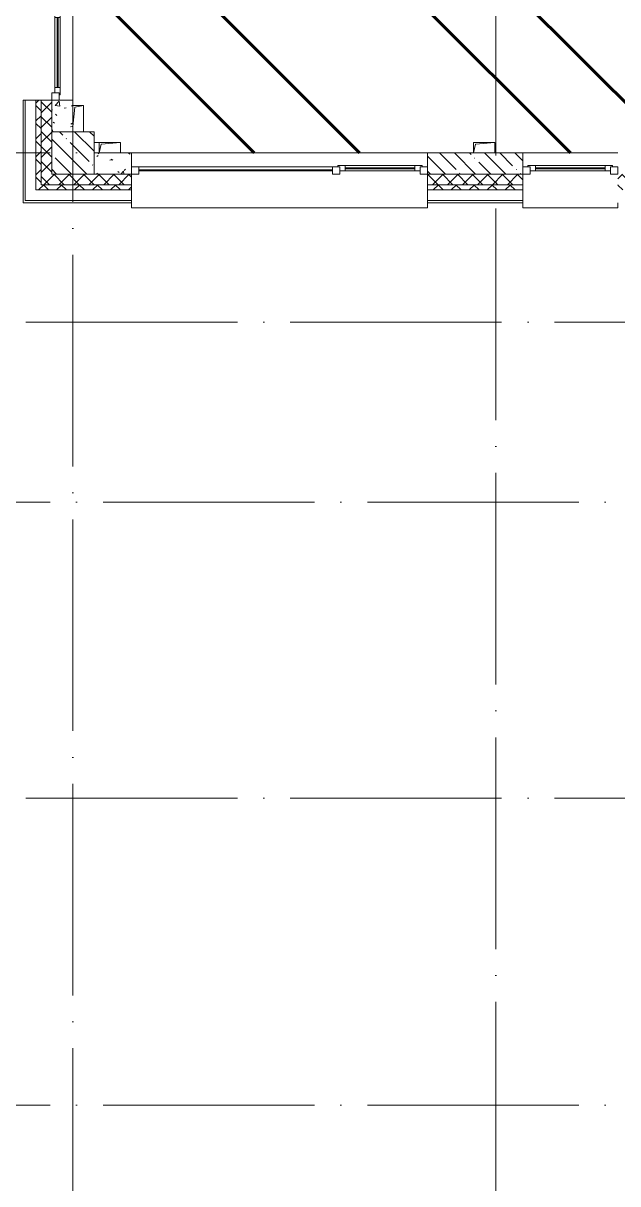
# Model space of a CAD drawing. Header units: millimetres. Extents: x -68946 to 288321, y -402657 to 324925.
# Drawn here: x 132483 to 138108, y -249075 to -238104 of the extents above; entities that cross this region are included whole.
import ezdxf

# ---------------------------------------------------------------- set-up
doc = ezdxf.new("R2010")
doc.units = ezdxf.units.MM
doc.linetypes.add('ADSK_Линия сетки', pattern=[2500, 2000, -250, 0, -250])
for name, color, linetype, lineweight in [('3.4) ПТ-1.2      4 вып', 1, 'Continuous', 60), ('A-DETL-GENF-OTLN', 250, 'Continuous', 5), ('A-FLOR-____-OTLN', 192, 'Continuous', 9), ('A-GLAZ-____-MCUT', 250, 'Continuous', 9), ('A-GLAZ-____-OTLN', 250, 'Continuous', 5), ('A-WALL-____-MCUT', 250, 'Continuous', 13), ('A-WALL-____-PATT', 250, 'Continuous', 13), ('A-WALL-FNSH-MCUT', 250, 'Continuous', 13), ('I-WALL-____-OTLN', 250, 'Continuous', 9), ('S-COLS-____-MCUT', 250, 'Continuous', 25), ('S-COLS-____-OTLN', 250, 'Continuous', 9), ('S-GRID-____-OTLN', 250, 'Continuous', 9)]:
    doc.layers.add(name, color=color, linetype=linetype, lineweight=lineweight)
pattern_1 = [(135, (28052.9, -258555.93), (-84.85281, -84.85281), []), (225, (28052.9, -258555.93), (84.85281, -84.85281), [])]
pattern_2 = [(45, (28052.91, -258555.93), (-70.71068, 70.71068), []), (135, (28052.91, -258555.93), (-70.71068, -70.71068), [])]
pattern_3 = [(135, (28052.9, -258555.93), (-142.5612, -142.5612), []), (135, (28195.47, -258555.93), (-142.5612, -142.5612), [252.016, -50.403, 3.353, -47.05])]
pattern_4 = [(50, (28052.9, -258555.93), (364.3679, -31.8783), [38.1, -419.1]), (355, (28052.9, -258555.93), (-70.4859, 382.1133), [30.48, -335.28]), (100.451, (28083.27, -258558.6), (293.885, 350.2334), [32.38, -356.18]), (46.184, (28052.9, -258454.33), (542.1585, -84.0858), [57.15, -628.65]), (96.636, (28098.1, -258461.34), (474.805, 494.8554), [48.57, -534.27]), (351.184, (28052.9, -258454.33), (474.8102, 494.85), [45.72, -502.92]), (21, (28103.7, -258479.73), (303.2285, -204.5305), [38.1, -419.1]), (326, (28103.7, -258479.73), (123.6039, 368.376), [30.48, -335.28]), (71.451, (28128.97, -258496.77), (426.8341, 163.8427), [32.38, -356.18]), (37.5, (28052.9, -258555.93), (6.17665, 169.11015), [16.764, -314.452, 16.764, -323.596, -336.55]), (37.5, (28052.9, -258555.93), (6.17665, 169.11015), [-671.576, 16.764, -319.786]), (7.5, (28052.9, -258555.93), (133.63888, 200.3615), [16.764, -177.292, 16.764, -306.832, -128.27]), (7.5, (28052.9, -258555.93), (133.63888, 200.3615), [-517.652, 16.764, -111.506]), (327.5, (27939.62, -258555.93), (271.18182, -11.45836), [16.764, -110.236, 16.764, -379.476, -525.78]), (327.5, (27939.62, -258555.93), (271.18182, -11.45836), [-523.24, 16.764, -509.016]), (317.5, (27888.82, -258555.93), (296.2585, 50.85285), [16.764, -148.336, 16.764, -246.38, -373.38]), (317.5, (27888.82, -258555.93), (296.2585, 50.85285), [-428.244, 16.764, -356.616])]

# ---------------------------------------------------------------- blocks, each defined once
blk = doc.blocks.new('Окно_СКБ_2Ст1 - Окно_СКБ_2Ст_2800_ОК11Л-29018704-АР1_Маркировочный план 3 этажа секция 2_3')
at = {"layer": 'A-GLAZ-____-MCUT'}
for p, q in [((-1400, -195), (-1400, -125)), ((-1400, -125), (-1330, -125)), ((-1330, -195), (-1400, -195)), ((-1330, -195), (-1350, -195)), ((-1350, -195), (-1350, -205)), ((-1350, -205), (-550, -205)), ((-550, -205), (-1350, -205)), ((-1330, -125), (-1330, -195)), ((-570, -155), (-1330, -155)), ((-1330, -155), (-1330, -195)), ((-1280, -205), (-1280, -155)), ((-620, -205), (-620, -155)), ((-570, -195), (-570, -125)), ((-570, -125), (-500, -125)), ((-570, -195), (-570, -155)), ((-500, -195), (-570, -195)), ((-550, -195), (-570, -195)), ((-550, -205), (-550, -195)), ((-500, -125), (-500, -195)), ((1330, -195), (1330, -125)), ((1330, -125), (1400, -125)), ((1400, -195), (1330, -195)), ((1400, -125), (1400, -195))]:
    blk.add_line(p, q, dxfattribs=at)
at = {"layer": 'A-GLAZ-____-MCUT', "lineweight": 5}
for p, q in [((-1280, -175), (-620, -175)), ((-620, -185), (-1280, -185)), ((1330, -155), (-500, -155)), ((1330, -165), (-500, -165))]:
    blk.add_line(p, q, dxfattribs=at)
at = {"layer": 'A-GLAZ-____-OTLN'}
for p, q in [((-1400, -195), (-1350, -195)), ((-550, -195), (1400, -195))]:
    blk.add_line(p, q, dxfattribs=at)
blk = doc.blocks.new('Окно_СКБ_1Ст1 - 120_Окно_СКБ_1Ст_900_ОК3л-29018696-АР1_Маркировочный план 3 этажа секция 2_3')
at = {"layer": 'A-GLAZ-____-MCUT'}
for p, q in [((-450, -195), (-450, -125)), ((-450, -125), (-380, -125)), ((-380, -195), (-450, -195)), ((-380, -195), (-400, -195)), ((-400, -195), (-400, -205)), ((-400, -205), (400, -205)), ((400, -205), (-400, -205)), ((-380, -125), (-380, -195)), ((380, -155), (-380, -155)), ((-380, -155), (-380, -195)), ((-330, -205), (-330, -155)), ((330, -205), (330, -155)), ((380, -195), (380, -125)), ((380, -125), (450, -125)), ((380, -195), (380, -155)), ((450, -195), (380, -195)), ((400, -195), (380, -195)), ((400, -205), (400, -195)), ((450, -125), (450, -195))]:
    blk.add_line(p, q, dxfattribs=at)
at = {"layer": 'A-GLAZ-____-MCUT', "lineweight": 5}
for p, q in [((-330, -175), (330, -175)), ((330, -185), (-330, -185))]:
    blk.add_line(p, q, dxfattribs=at)
at = {"layer": 'A-GLAZ-____-OTLN'}
for p, q in [((-450, -195), (-400, -195)), ((400, -195), (450, -195))]:
    blk.add_line(p, q, dxfattribs=at)
blk = doc.blocks.new('WNW_Отлив1 - Отлив_металлический 2-28596055-АР1_Маркировочный план 3 этажа секция 2_3')
at = {"layer": 'A-GLAZ-____-OTLN'}
for p, q in [((450, 320), (-450, 320)), ((-450, 320), (-450, 270)), ((450, 270), (450, 320))]:
    blk.add_line(p, q, dxfattribs=at)
blk = doc.blocks.new('WNW_Отлив1 - Отлив_металлический 2-28596384-АР1_Маркировочный план 3 этажа секция 2_3')
at = {"layer": 'A-GLAZ-____-OTLN'}
for p, q in [((1400, 320), (-1400, 320)), ((-1400, 320), (-1400, 270)), ((1400, 270), (1400, 320))]:
    blk.add_line(p, q, dxfattribs=at)
blk = doc.blocks.new('BSC_Колонна _Прямоугольная - 400x400-V138-АР1_Маркировочный план 3 этажа секция 2_3')
at = {"layer": 'S-COLS-____-OTLN', "lineweight": 5}
h = blk.add_hatch(dxfattribs=at)
h.set_pattern_fill('FP_114', color=256, style=0, pattern_type=2)
h.set_pattern_definition([(135, (-104900, -19225), (-142.56192, -142.56192), []), (135, (-104757.44, -19225), (-142.56192, -142.56192), [252.016, -50.403, 3.353, -47.05])])
h.paths.add_polyline_path([(0, -200), (200, -200), (200, 200), (-200, 200), (-200, -200)])
at = {"layer": 'S-COLS-____-MCUT', "lineweight": 5}
for p, q in [((200, 200), (-200, 200)), ((-200, 200), (-200, -200)), ((200, -200), (200, 200)), ((-200, -200), (200, -200))]:
    blk.add_line(p, q, dxfattribs=at)
blk = doc.blocks.new('_Wn_-As_OpeningMEP_floor__Rectangular - _Wn_-As_OpeningMEP_floor__Rectangular-39137523-АР1_Маркировочный план 3 этажа секция 2_3')
at = {"layer": 'A-DETL-GENF-OTLN', "lineweight": 5}
for p, q in [((-50, -50), (-32, 132)), ((-32, 132), (50, 150))]:
    blk.add_line(p, q, dxfattribs=at)
blk = doc.blocks.new('_Wn_-As_OpeningMEP_floor__Rectangular - _Wn_-As_OpeningMEP_floor__Rectangular-V148-АР1_Маркировочный план 3 этажа секция 2_3')
at = {"layer": 'A-DETL-GENF-OTLN', "lineweight": 5}
for p, q in [((-100, 0), (-82, 82)), ((-82, 82), (100, 100))]:
    blk.add_line(p, q, dxfattribs=at)

msp = doc.modelspace()

# ---------------------------------------------------------------- hatches: boundary and pattern name
at = {"layer": '3.4) ПТ-1.2      4 вып'}
h = msp.add_hatch(dxfattribs=at)
h.set_pattern_fill('ANSI32', color=256, scale=222, angle=90)
h.paths.add_polyline_path([(141452.9057, -222880.9286), (132952.9057, -222880.9286), (132952.9057, -239330.9286), (141452.9057, -239330.9286)])
at = {"layer": 'A-WALL-____-PATT', "lineweight": 15}
h = msp.add_hatch(dxfattribs=at)
h.set_pattern_fill('FP_49', color=256, style=0, pattern_type=2)
h.set_pattern_definition(pattern_2)
h.paths.add_polyline_path([(132652.9063, -239530.9286), (132752.9057, -239530.9136), (132752.9063, -238830.9286), (132652.9063, -238830.9286), (132652.9063, -239527.8881)])
h.paths.add_polyline_path([(132690.5692, -237930.9286), (132752.9063, -237930.9286), (132752.9063, -237030.9286), (132652.9063, -237030.9286), (132652.9063, -237930.9286)])
h.paths.add_polyline_path([(132652.9063, -236130.9286), (132752.9057, -236130.9286), (132752.8838, -232330.8914), (132652.9063, -232430.8689), (132652.9063, -235430.8689)])
h = msp.add_hatch(dxfattribs=at)
h.set_pattern_fill('FP_48', color=256, style=0, pattern_type=2)
h.set_pattern_definition(pattern_1)
h.paths.add_polyline_path([(132652.9063, -239630.9286), (132652.9063, -238830.9286), (132602.9063, -238830.9286), (132602.9063, -239630.9286)])
h.paths.add_polyline_path([(132652.9063, -237930.9286), (132652.9063, -237030.9286), (132602.9063, -237030.9286), (132602.9063, -237930.9286)])
h.paths.add_polyline_path([(132652.9063, -236130.9286), (132652.9063, -232430.8689), (132602.9063, -232480.8689), (132602.9063, -236130.9286), (132620.4399, -236130.9286)])
h = msp.add_hatch(dxfattribs=at)
h.set_pattern_fill('FP_124', color=256, style=0, pattern_type=2)
h.set_pattern_definition(pattern_4)
h.paths.add_polyline_path([(132764.0174, -239130.9286), (132952.9063, -239130.9286), (132952.9063, -238830.9286), (132752.9063, -238830.9286), (132752.9063, -239130.9286)])
h.paths.add_polyline_path([(132952.9063, -237930.9286), (132952.9063, -237030.9286), (132752.9063, -237030.9286), (132752.9063, -237930.9286), (132797.3506, -237930.9286)])
h.paths.add_polyline_path([(132858.4614, -235730.9286), (132952.9063, -235730.9286), (132952.9063, -235430.8689), (132752.9063, -235430.8689), (132752.9063, -235730.9286), (132762.9083, -235730.9286)])
h = msp.add_hatch(dxfattribs=at)
h.set_pattern_fill('FP_124', color=256, style=0, pattern_type=2)
h.set_pattern_definition(pattern_4)
h.paths.add_polyline_path([(133152.9063, -239530.9286), (133507.9057, -239530.9286), (133507.9057, -239330.9286), (133152.9063, -239330.9883), (133152.9063, -239511.8377)])
h = msp.add_hatch(dxfattribs=at)
h.set_pattern_fill('FP_19', color=256, style=0, pattern_type=2)
h.set_pattern_definition(pattern_3)
h.paths.add_polyline_path([(136344.6209, -239530.9883), (137207.9057, -239530.9286), (137207.9057, -239330.9883), (136307.8838, -239330.9883), (136307.9057, -239530.9883)])
h = msp.add_hatch(dxfattribs=at)
h.set_pattern_fill('FP_19', color=256, style=0, pattern_type=2)
h.set_pattern_definition(pattern_3)
h.paths.add_polyline_path([(137207.9057, -239330.9883), (137207.9057, -239330.9286), (137020.4224, -239330.9883)])
h = msp.add_hatch(dxfattribs=at)
h.set_pattern_fill('FP_49', color=256, style=0, pattern_type=2)
h.set_pattern_definition(pattern_2)
h.paths.add_polyline_path([(141632.9063, -239630.9286), (141802.9063, -239630.9286), (141802.9063, -239534.9286), (141632.9063, -239534.9286), (141632.9063, -239530.9286), (140007.9057, -239530.9286), (140007.9057, -239630.9286)])
h.paths.add_polyline_path([(138107.9057, -239630.9286), (139107.9057, -239630.9286), (139107.9057, -239530.9286), (138107.9057, -239530.9286), (138107.9057, -239592.8109)])
h.paths.add_polyline_path([(137207.9057, -239630.9286), (137207.3687, -239530.9883), (136307.9057, -239530.9883), (136307.9057, -239630.9286)])
h.paths.add_polyline_path([(133507.9057, -239630.9286), (133507.9057, -239530.9286), (132652.9063, -239530.9292), (132652.9063, -239630.9286)])
h = msp.add_hatch(dxfattribs=at)
h.set_pattern_fill('FP_48', color=256, style=0, pattern_type=2)
h.set_pattern_definition(pattern_1)
h.paths.add_polyline_path([(141652.9063, -239680.9286), (141752.9063, -239680.9286), (141752.9063, -239630.9286), (140007.9057, -239630.9286), (140007.9057, -239680.9286), (141632.9063, -239680.9286)])
h.paths.add_polyline_path([(137207.9057, -239680.9286), (137207.9057, -239630.9286), (136307.9057, -239630.9286), (136307.9057, -239680.9286)])
h.paths.add_polyline_path([(138107.9057, -239680.9286), (139107.9057, -239680.9286), (139107.9057, -239630.9286), (138107.9057, -239630.9286)])
h.paths.add_polyline_path([(132602.9063, -239680.9286), (133507.9057, -239680.9286), (133507.9057, -239630.9286), (132602.9063, -239630.9286)])

# ---------------------------------------------------------------- linework, layer by layer
at = {"layer": 'A-FLOR-____-OTLN', "lineweight": 5}
for p, q in [((132952.9063, -238880.9286), (133052.9057, -238880.9286)), ((133052.9057, -238880.9286), (133052.9057, -239130.9286)), ((133152.9057, -239230.928), (133402.9063, -239230.928)), ((133202.9063, -239330.9286), (133202.9063, -239230.9286)), ((133402.9063, -239230.928), (133402.9063, -239330.9286)), ((136743.3946, -239330.9286), (136743.3946, -239230.928)), ((136743.3946, -239230.928), (136943.3946, -239230.928)), ((136943.3946, -239230.928), (136943.3946, -239330.9286))]:
    msp.add_line(p, q, dxfattribs=at)
at = {"layer": 'A-WALL-____-MCUT', "color": 10, "lineweight": 15}
for p, q in [((132602.9063, -238830.9286), (132502.9063, -238830.9286)), ((132752.9063, -238830.9286), (132652.9063, -238830.9286)), ((133507.9057, -239630.9286), (133507.9057, -239530.9286)), ((137207.9057, -239530.9286), (136307.9057, -239530.9286)), ((136307.9057, -239530.9286), (136307.9057, -239630.9286)), ((137207.9057, -239630.9286), (137207.9057, -239530.9286)), ((133507.9057, -239780.9286), (133507.9057, -239680.9286)), ((136307.9057, -239680.9286), (136307.9057, -239780.9286)), ((137207.9057, -239780.9286), (137207.9057, -239680.9286))]:
    msp.add_line(p, q, dxfattribs=at)
at = {"layer": 'A-WALL-____-MCUT', "lineweight": 15}
for p, q in [((132502.9063, -238830.9286), (132502.9063, -239780.9286)), ((132502.9063, -239780.9286), (133507.9057, -239780.9286)), ((136307.9057, -239780.9286), (137207.9057, -239780.9286))]:
    msp.add_line(p, q, dxfattribs=at)
at = {"layer": 'A-WALL-____-MCUT', "color": 7, "lineweight": 15}
for p, q in [((132652.9063, -238830.9286), (132602.9063, -238830.9286)), ((132602.9063, -238830.9286), (132602.9063, -239680.9286)), ((132652.9063, -238830.9286), (132652.9063, -239630.9286)), ((132752.9063, -239130.9286), (132752.9063, -238830.9286)), ((132952.9063, -238830.9286), (132752.9063, -238830.9286)), ((132952.9063, -239130.9286), (132952.9063, -238830.9286)), ((133507.9057, -239330.9286), (133152.9063, -239330.9286)), ((133507.9057, -239530.9286), (133507.9057, -239330.9286)), ((133507.9057, -239530.9286), (133152.9063, -239530.9286)), ((132602.9063, -239680.9286), (133507.9057, -239680.9286)), ((132652.9063, -239630.9286), (133507.9057, -239630.9286)), ((133507.9057, -239680.9286), (133507.9057, -239630.9286)), ((136307.9057, -239630.9286), (136307.9057, -239680.9286)), ((136307.9057, -239630.9286), (137207.9057, -239630.9286)), ((136307.9057, -239680.9286), (137207.9057, -239680.9286)), ((137207.9057, -239680.9286), (137207.9057, -239630.9286))]:
    msp.add_line(p, q, dxfattribs=at)
at = {"layer": 'A-WALL-____-MCUT', "color": 250, "lineweight": 15}
for p, q in [((137207.9057, -239330.9883), (136307.8838, -239330.9883)), ((136307.8838, -239330.9883), (136307.8838, -239530.9883)), ((137207.9057, -239330.9286), (136307.9057, -239330.9286)), ((136307.9057, -239330.9286), (136307.9057, -239530.9286)), ((137207.9057, -239530.9883), (137207.9057, -239330.9286)), ((136307.8838, -239530.9883), (137207.9057, -239530.9883)), ((136307.9057, -239530.9286), (137207.9057, -239530.9286))]:
    msp.add_line(p, q, dxfattribs=at)
at = {"layer": 'A-WALL-FNSH-MCUT', "lineweight": 15}
for p, q in [((132502.9063, -238830.9286), (132482.9063, -238830.9286)), ((132482.9063, -238830.9286), (132482.9063, -239800.9286)), ((132482.9063, -239800.9286), (133507.9057, -239800.9286)), ((133507.9057, -239800.9286), (133507.9057, -239780.9286)), ((136307.9057, -239780.9286), (136307.9057, -239800.9286)), ((136307.9057, -239800.9286), (137207.9057, -239800.9286)), ((137207.9057, -239800.9286), (137207.9057, -239780.9286))]:
    msp.add_line(p, q, dxfattribs=at)
at = {"layer": 'I-WALL-____-OTLN', "lineweight": 15}
for p, q in [((132952.9063, -237930.9286), (132952.9063, -238830.9286)), ((133507.9057, -239330.9286), (136307.9057, -239330.9286)), ((137207.9057, -239330.9286), (138107.9057, -239330.9286))]:
    msp.add_line(p, q, dxfattribs=at)
at = {"layer": 'S-GRID-____-OTLN', "linetype": 'ADSK_Линия сетки'}
for p, q in [((132952.9057, -262294.7685), (132952.9057, -197353.9241)), ((136952.9057, -197353.9241), (136952.9057, -262294.7685)), ((93236.8325, -239330.9286), (181888.5828, -239330.9286)), ((184510.8783, -240930.9286), (127372.9057, -240930.9286)), ((93236.8325, -242630.9286), (181888.5828, -242630.9286)), ((184510.8783, -245430.9286), (127372.9057, -245430.9286)), ((93236.8325, -248330.9286), (181748.3453, -248330.9286))]:
    msp.add_line(p, q, dxfattribs=at)

# ---------------------------------------------------------------- block references
at = {"layer": 'A-GLAZ-____-OTLN'}
for name, p, rotation in [('Окно_СКБ_1Ст1 - 120_Окно_СКБ_1Ст_900_ОК3л-29018696-АР1_Маркировочный план 3 этажа секция 2_3', (132627.9063, -238380.9286), 89.99999999999986), ('Окно_СКБ_2Ст1 - Окно_СКБ_2Ст_2800_ОК11Л-29018704-АР1_Маркировочный план 3 этажа секция 2_3', (134907.9057, -239655.9286), 180), ('Окно_СКБ_1Ст1 - 120_Окно_СКБ_1Ст_900_ОК3л-29018696-АР1_Маркировочный план 3 этажа секция 2_3', (137657.9057, -239655.9286), 180), ('WNW_Отлив1 - Отлив_металлический 2-28596384-АР1_Маркировочный план 3 этажа секция 2_3', (134907.9057, -239530.9286), 180), ('WNW_Отлив1 - Отлив_металлический 2-28596055-АР1_Маркировочный план 3 этажа секция 2_3', (137657.9057, -239530.9286), 180)]:
    msp.add_blockref(name, p, dxfattribs=dict(at, rotation=rotation))
for name, p in [('_Wn_-As_OpeningMEP_floor__Rectangular - _Wn_-As_OpeningMEP_floor__Rectangular-39137523-АР1_Маркировочный план 3 этажа секция 2_3', (133002.8948, -239030.9286)), ('_Wn_-As_OpeningMEP_floor__Rectangular - _Wn_-As_OpeningMEP_floor__Rectangular-V148-АР1_Маркировочный план 3 этажа секция 2_3', (133302.9063, -239330.9286)), ('_Wn_-As_OpeningMEP_floor__Rectangular - _Wn_-As_OpeningMEP_floor__Rectangular-V148-АР1_Маркировочный план 3 этажа секция 2_3', (136843.3946, -239330.9286))]:
    msp.add_blockref(name, p, dxfattribs=at)
at = {"layer": 'S-COLS-____-OTLN', "lineweight": 5}
msp.add_blockref('BSC_Колонна _Прямоугольная - 400x400-V138-АР1_Маркировочный план 3 этажа секция 2_3', (132952.9057, -239330.9286), dxfattribs=at)

doc.saveas('drawing.dxf')
